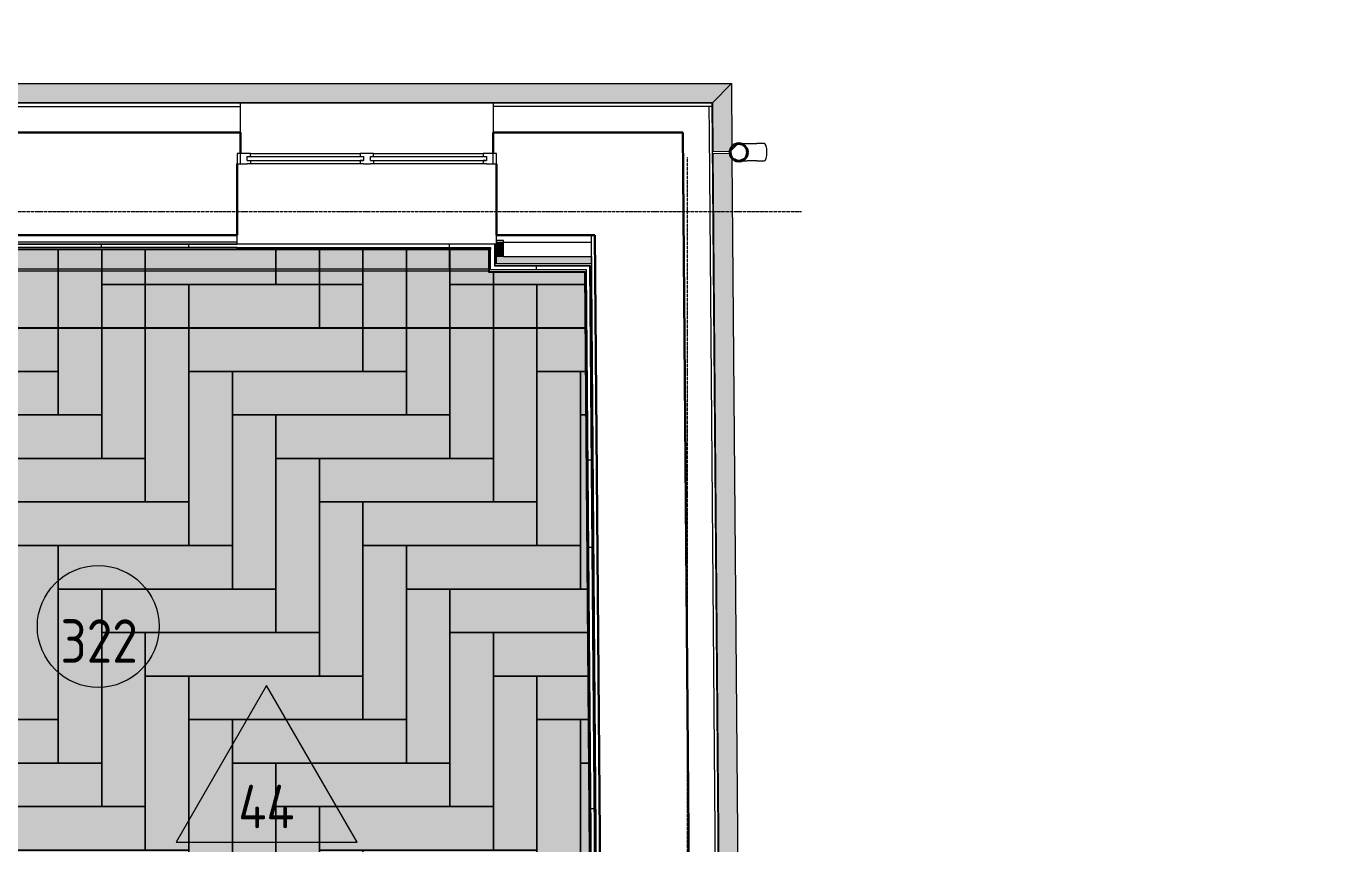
# Model space of a CAD drawing. Header units: millimetres. Extents: x -11798 to 72626, y -32713 to 44110.
# Drawn here: x 51550 to 59035, y 39412 to 44110 of the extents above; entities that cross this region are included whole.
import ezdxf
from ezdxf.xclip import XClip

# ---------------------------------------------------------------- set-up
doc = ezdxf.new("R2010")
doc.units = ezdxf.units.MM
doc.header["$XCLIPFRAME"] = 2
doc.linetypes.add('ADSK_Линия сетки', pattern=[25, 20, -2.5, 0, -2.5])
for name, color, linetype, lineweight in [('_ Окна', 7, 'Continuous', 9), ('_0', 7, 'Continuous', 25), ('Марки', 7, 'Continuous', 20), ('Марки помещений', 7, 'Continuous', 20), ('Обобщенные модели', 7, 'Continuous', 18), ('Ограждение', 7, 'Continuous', 9), ('Окна', 7, 'Continuous', 9), ('Оси', 7, 'Continuous', 9), ('Перекрытие', 7, 'Continuous', 18), ('Стены внутренние', 7, 'Continuous', 18), ('Стены наружные', 7, 'Continuous', 18), ('Стены несущие', 7, 'Continuous', 30), ('Стены отделка', 7, 'Continuous', 30), ('Стены штриховка', 7, 'Continuous', 9)]:
    doc.layers.add(name, color=color, linetype=linetype, lineweight=lineweight)
doc.layers.add('PDF _Пол', color=7, linetype='Continuous', lineweight=5, true_color=0x535353)
doc.styles.add('GOST Common_2', font='GOST_Common.ttf', dxfattribs={"width": 0.9, "height": 250})

# ---------------------------------------------------------------- blocks, each defined once
blk = doc.blocks.new('Водосток - Тип 1 _карниз больше 490мм_-5171559-План полов 3-го этажа')
at = {"layer": 'Обобщенные модели', "lineweight": 9}
h = blk.add_hatch(dxfattribs=at)
h.set_pattern_fill('FP_11', color=256, style=0, pattern_type=2)
h.set_pattern_definition([(134.537, (43058.06, -55833.66), (-106.91965, -105.20546), [])])
h.paths.add_polyline_path([(173.7, 148.9), (173.7, 171.1), (164.1, 191.2), (146.7, 205), (125, 210), (103.3, 205), (85.9, 191.2), (76.3, 171.1), (76.3, 148.9), (85.9, 128.8), (103.3, 115), (127.5, 110.6), (146.7, 115), (164.1, 128.8), (170.7, 142.6)])
at = {"layer": 'Обобщенные модели'}
for p, q in [((75, 306.2), (75, 263.6)), ((175, 263.6), (175, 306.2)), ((120, 109.1), (120, 10)), ((130, 10), (130, 109.1))]:
    blk.add_line(p, q, dxfattribs=at)
at = {"layer": 'Обобщенные модели', "flags": 128}
for points in [[(75, 173), (75, 174.3), (75, 177), (75, 179.8), (75, 182.9), (75, 186.2), (75, 189.7), (75, 193.4), (75, 197.2), (75, 201.3), (75, 205.5), (75, 209.9), (75, 214.4), (75, 219.1), (75, 224), (75, 229), (75, 234.1), (75, 239.3), (75, 244.6), (75, 250.1), (75, 255.6), (75, 261.3), (75, 263.6)], [(175, 263.6), (175, 258), (175, 252.4), (175, 246.9), (175, 241.5), (175, 236.2), (175, 231.1), (175, 226), (175, 221.1), (175, 216.4), (175, 211.8), (175, 207.3), (175, 203), (175, 198.9), (175, 194.9), (175, 191.2), (175, 187.6), (175, 184.3), (175, 181.1), (175, 178.1), (175, 175.4), (175, 173)]]:
    blk.add_lwpolyline(points, dxfattribs=at)
at = {"layer": 'Обобщенные модели'}
for start, end in [(90, 270), (270, 90)]:
    blk.add_arc((125, 160), 52, start, end, dxfattribs=at)
at = {"layer": 'Обобщенные модели', "lineweight": 40}
for start, end in [(90, 270), (270, 90)]:
    blk.add_arc((125, 160), 50, start, end, dxfattribs=at)
at = {"layer": 'Обобщенные модели'}
for start_param, end_param in [(4.712389, 6.283185), (3.141593, 4.712389)]:
    blk.add_ellipse((125, 306.2), major_axis=(-50, 0), ratio=0.309017, start_param=start_param, end_param=end_param, dxfattribs=at)
blk = doc.blocks.new('окна_rehau_двупольное_2_фрамуги - 1490х2400 и 2410 _нов_ ок8-2138714-План полов 3-го этажа')
at = {"layer": '_ Окна', "lineweight": 18}
for p, q in [((-669, 175), (-745, 175)), ((-745, 175), (-745, 115)), ((-687, 133), (-687, 157)), ((-687, 157), (-669, 157)), ((-669, 157), (-669, 175)), ((38, 175), (-38, 175)), ((-38, 175), (-38, 157)), ((-38, 157), (-20, 157)), ((-20, 157), (-20, 133)), ((20, 133), (20, 157)), ((20, 157), (38, 157)), ((38, 157), (38, 175)), ((669, 175), (669, 157)), ((745, 175), (669, 175)), ((669, 157), (687, 157)), ((687, 157), (687, 133)), ((745, 115), (745, 175)), ((-745, 115), (-687, 115)), ((-687, 133), (-669, 133)), ((-669, 115), (-687, 115)), ((-669, 133), (-669, 115)), ((-38, 133), (-38, 115)), ((-20, 133), (-38, 133)), ((-20, 115), (-38, 115)), ((-20, 115), (20, 115)), ((20, 133), (38, 133)), ((38, 115), (20, 115)), ((38, 133), (38, 115)), ((669, 133), (669, 115)), ((687, 133), (669, 133)), ((687, 115), (669, 115)), ((687, 115), (745, 115))]:
    blk.add_line(p, q, dxfattribs=at)
at = {"layer": '_ Окна'}
for p, q in [((-725, 115), (-725, 175)), ((-669, 157), (-38, 157)), ((38, 157), (669, 157)), ((725, 115), (725, 175)), ((-687, 133), (-20, 133)), ((20, 133), (687, 133))]:
    blk.add_line(p, q, dxfattribs=at)
at = {"layer": 'Окна'}
for p, q in [((-669, 175), (-38, 175)), ((38, 175), (669, 175)), ((-38, 115), (-669, 115)), ((669, 115), (38, 115))]:
    blk.add_line(p, q, dxfattribs=at)
blk = doc.blocks.new('Ограждение - Ограждение-4657830-План полов 3-го этажа')
at = {"layer": 'Ограждение', "true_color": 0x373f43}
for points in [[(45260.9, 43669.8), (55493.3, 43669.8), (55602, 43779.3), (45151.3, 43779.3)], [(55492.3, 43668.8), (55492.3, 43669.8), (55473.7, 43668.8)]]:
    blk.add_hatch(color=149, dxfattribs=at).paths.add_polyline_path(points)
h = blk.add_hatch(color=149, dxfattribs=at)
h.paths.add_polyline_path([(55685.4, 19914.1), (55795, 19915), (55689.9, 32909.3), (55682.1, 32919.8), (55677.1, 32936), (55580.1, 32934.9), (55682.7, 20250.6)])
h.paths.add_polyline_path([(55580, 32945.2), (55678.2, 32946), (55682, 32963.6), (55689.3, 32972.9), (55605.4, 43352.4), (55597.7, 43362.4), (55592.6, 43379.1), (55495.7, 43378), (55554.9, 36050.1), (55554.9, 36049.9), (55580, 32945.4)])
h.paths.add_polyline_path([(55495.6, 43388.3), (55593.9, 43390.1), (55598.8, 43408.3), (55604.9, 43416), (55602, 43779.3), (55493.3, 43668.8), (55495.6, 43388.4)])
h = blk.add_hatch(color=149, dxfattribs=at)
h.paths.add_polyline_path([(55684.4, 19914.1), (55685.4, 19915), (55684.4, 19914.1)])
h.paths.add_polyline_path([(55579, 32945.2), (55580, 32946), (55579, 32945.4)])
h.paths.add_polyline_path([(55494.6, 43388.3), (55495.6, 43389.1), (55494.6, 43388.4)])
at = {"layer": 'Ограждение'}
for p, q in [((45151.3, 43779.3), (55602, 43779.3)), ((55602, 43779.3), (55493.3, 43669.8)), ((55602, 43779.3), (55604.9, 43416)), ((45260.9, 43669.8), (55493.3, 43669.8)), ((55493.3, 43669.8), (55492.3, 43668.8)), ((55493.3, 43669.8), (55495.6, 43388.1)), ((55495.7, 43378.5), (55554.9, 36050.1)), ((55605.4, 43352.4), (55689.3, 32972.9))]:
    blk.add_line(p, q, dxfattribs=at)
blk = doc.blocks.new('ADSK_Марка_Помещение_ОдноЗначение - Номер-159740-План полов 3-го этажа')
at = {"layer": 'Марки помещений'}
blk.add_circle((0, 0), 3.5, dxfattribs=at)
blk = doc.blocks.new('ADSK_Марка_ПерекрытиеПол - Экземпляр_Отделка пола-158379-План полов 3-го этажа')
at = {"layer": 'Марки', "color": 1, "true_color": 0xff0000}
for p, q in [((0, 9), (-5.196, 0)), ((5.196, 0), (0, 9)), ((-5.196, 0), (5.196, 0))]:
    blk.add_line(p, q, dxfattribs=at)
blk = doc.blocks.new('10')
at = {"layer": '_0', "true_color": 0xffffff}
h = blk.add_hatch(color=7, dxfattribs=at)
h.dxf.hatch_style = 1
h.paths.add_polyline_path([(66161.6, -28316.2), (84211.9, -28403.8), (84159.7, -33778.9), (66109.4, -33691.3)])
at = {"layer": '_0', "true_color": 0xe1e1e1, "transparency": 33554559}
h = blk.add_hatch(color=254, dxfattribs=at)
h.dxf.hatch_style = 1
h.paths.add_polyline_path([(71661.6, -33341.3), (71661.6, -33091.3), (71411.6, -33091.3), (71411.6, -33691.3), (71661.6, -33691.3)])
h.paths.add_polyline_path([(72411.6, -32841.3), (72161.6, -32841.3), (71411.6, -32841.3), (71411.6, -33091.3), (72411.6, -33091.3)])
h.paths.add_polyline_path([(72661.6, -32091.3), (72411.6, -32091.3), (72411.6, -33091.3), (72661.6, -33091.3)])
h.paths.add_polyline_path([(73411.6, -31841.3), (73161.6, -31841.3), (72411.6, -31841.3), (72411.6, -32091.3), (73411.6, -32091.3)])
h.paths.add_polyline_path([(73661.6, -31091.3), (73411.6, -31091.3), (73411.6, -31841.3), (73411.6, -32091.3), (73661.6, -32091.3)])
h.paths.add_polyline_path([(74661.6, -31091.3), (74411.6, -31091.3), (73661.6, -31091.3), (73661.6, -31341.3), (74661.6, -31341.3)])
h.paths.add_polyline_path([(74661.6, -30341.3), (74661.6, -30091.3), (74411.6, -30091.3), (74411.6, -30841.3), (74411.6, -31091.3), (74661.6, -31091.3)])
h.paths.add_polyline_path([(75661.6, -30091.3), (75411.6, -30091.3), (74661.6, -30091.3), (74661.6, -30341.3), (75661.6, -30341.3)])
h.paths.add_polyline_path([(75661.6, -29091.3), (75411.6, -29091.3), (75411.6, -30091.3), (75661.6, -30091.3)])
h.paths.add_polyline_path([(76661.6, -29091.3), (76411.6, -29091.3), (75661.6, -29091.3), (75661.6, -29341.3), (75911.6, -29341.3), (76661.6, -29341.3)])
h.paths.add_polyline_path([(76661.6, -28341.3), (77661.6, -28341.3), (77661.6, -28316.2), (76411.6, -28316.2), (76411.6, -28841.3), (76411.6, -29091.3), (76661.6, -29091.3)])
at = {"layer": '_0', "true_color": 0x3e3e3e, "transparency": 33554559}
h = blk.add_hatch(color=250, dxfattribs=at)
h.dxf.hatch_style = 1
h.paths.add_polyline_path([(72161.6, -33591.3), (71911.6, -33591.3), (71911.6, -33691.3), (72161.6, -33691.3)])
h.paths.add_polyline_path([(72911.6, -33341.3), (72661.6, -33341.3), (71911.6, -33341.3), (71911.6, -33591.3), (72911.6, -33591.3)])
h.paths.add_polyline_path([(73161.6, -32841.3), (73161.6, -32591.3), (72911.6, -32591.3), (72911.6, -33269.1), (72911.6, -33341.3), (72911.6, -33591.3), (73161.6, -33591.3)])
h.paths.add_polyline_path([(73911.6, -32341.3), (73661.6, -32341.3), (72911.6, -32341.3), (72911.6, -32591.3), (73911.6, -32591.3)])
h.paths.add_polyline_path([(74161.6, -31591.3), (73911.6, -31591.3), (73911.6, -32591.3), (74161.6, -32591.3)])
h.paths.add_polyline_path([(75161.6, -31591.3), (74911.6, -31591.3), (74161.6, -31591.3), (74161.6, -31841.3), (75161.6, -31841.3)])
h.paths.add_polyline_path([(75161.6, -30591.3), (74911.6, -30591.3), (74911.6, -31341.3), (74911.6, -31591.3), (75161.6, -31591.3)])
h.paths.add_polyline_path([(76161.6, -30591.3), (75911.6, -30591.3), (75161.6, -30591.3), (75161.6, -30841.3), (76161.6, -30841.3)])
h.paths.add_polyline_path([(76161.6, -29841.3), (76161.6, -29591.3), (75911.6, -29591.3), (75911.6, -30341.3), (75911.6, -30591.3), (76161.6, -30591.3)])
h.paths.add_polyline_path([(77161.6, -29591.3), (76911.6, -29591.3), (76161.6, -29591.3), (76161.6, -29841.3), (76411.6, -29841.3), (77161.6, -29841.3)])
h.paths.add_polyline_path([(77161.6, -28591.3), (76911.6, -28591.3), (76911.6, -29591.3), (77161.6, -29591.3)])
h.paths.add_polyline_path([(78161.6, -28316.2), (77911.6, -28316.2), (77911.6, -28341.3), (77911.6, -28591.3), (76911.6, -28591.3), (77161.6, -28591.3), (77161.6, -28841.3), (77411.6, -28841.3), (78161.6, -28841.3)])
at = {"layer": '_0', "true_color": 0xe1e1e1, "transparency": 33554559}
h = blk.add_hatch(color=254, dxfattribs=at)
h.dxf.hatch_style = 1
h.paths.add_polyline_path([(73161.6, -33591.3), (72911.6, -33591.3), (72161.6, -33591.3), (72161.6, -33691.3), (72467.2, -33691.3), (72467.2, -33841.3), (73161.6, -33841.3)])
h.paths.add_polyline_path([(73411.6, -32841.3), (73161.6, -32841.3), (73161.6, -33841.3), (73411.6, -33841.3)])
h.paths.add_polyline_path([(74161.6, -32591.3), (73911.6, -32591.3), (73161.6, -32591.3), (73161.6, -32841.3), (74161.6, -32841.3)])
h.paths.add_polyline_path([(74411.6, -31841.3), (74161.6, -31841.3), (74161.6, -32591.3), (74161.6, -32841.3), (74411.6, -32841.3), (74411.6, -32769.1)])
h.paths.add_polyline_path([(75411.6, -31841.3), (75161.6, -31841.3), (74411.6, -31841.3), (74411.6, -32091.3), (75411.6, -32091.3)])
h.paths.add_polyline_path([(75411.6, -31091.3), (75411.6, -30841.3), (75161.6, -30841.3), (75161.6, -31591.3), (75161.6, -31841.3), (75411.6, -31841.3)])
h.paths.add_polyline_path([(76411.6, -30841.3), (76161.6, -30841.3), (75411.6, -30841.3), (75411.6, -31091.3), (76411.6, -31091.3)])
h.paths.add_polyline_path([(76411.6, -29841.3), (76161.6, -29841.3), (76161.6, -30841.3), (76411.6, -30841.3)])
h.paths.add_polyline_path([(77411.6, -29841.3), (77161.6, -29841.3), (76411.6, -29841.3), (76411.6, -30091.3), (76661.6, -30091.3), (77411.6, -30091.3)])
h.paths.add_polyline_path([(77411.6, -28841.3), (77161.6, -28841.3), (77161.6, -29591.3), (77161.6, -29841.3), (77411.6, -29841.3)])
h.paths.add_polyline_path([(78411.6, -28841.3), (78161.6, -28841.3), (77411.6, -28841.3), (77411.6, -29091.3), (78411.6, -29091.3)])
h.paths.add_polyline_path([(78411.6, -28316.2), (78161.6, -28316.2), (78161.6, -28591.3), (78161.6, -28841.3), (78411.6, -28841.3)])
at = {"layer": '_0', "true_color": 0x3e3e3e, "transparency": 33554559}
h = blk.add_hatch(color=250, dxfattribs=at)
h.dxf.hatch_style = 1
h.paths.add_polyline_path([(73911.6, -33591.3), (73911.6, -33341.3), (73661.6, -33341.3), (73661.6, -33841.3), (73911.6, -33841.3)])
h.paths.add_polyline_path([(74661.6, -33091.3), (74411.6, -33091.3), (73661.6, -33091.3), (73661.6, -33341.3), (74661.6, -33341.3)])
h.paths.add_polyline_path([(74911.6, -32341.3), (74661.6, -32341.3), (74661.6, -33341.3), (74911.6, -33341.3)])
h.paths.add_polyline_path([(75911.6, -32341.3), (75661.6, -32341.3), (74911.6, -32341.3), (74911.6, -32591.3), (75911.6, -32591.3)])
h.paths.add_polyline_path([(75911.6, -31341.3), (75661.6, -31341.3), (75661.6, -32091.3), (75661.6, -32341.3), (75911.6, -32341.3)])
h.paths.add_polyline_path([(76911.6, -31341.3), (76661.6, -31341.3), (75911.6, -31341.3), (75911.6, -31591.3), (76911.6, -31591.3)])
h.paths.add_polyline_path([(76911.6, -30591.3), (76911.6, -30341.3), (76661.6, -30341.3), (76661.6, -31091.3), (76661.6, -31341.3), (76911.6, -31341.3)])
h.paths.add_polyline_path([(77911.6, -30341.3), (77661.6, -30341.3), (76911.6, -30341.3), (76911.6, -30591.3), (77911.6, -30591.3)])
h.paths.add_polyline_path([(77911.6, -29341.3), (77661.6, -29341.3), (77661.6, -30341.3), (77911.6, -30341.3)])
h.paths.add_polyline_path([(78911.6, -29341.3), (78661.6, -29341.3), (77911.6, -29341.3), (77911.6, -29591.3), (78161.6, -29591.3), (78911.6, -29591.3)])
h.paths.add_polyline_path([(78911.6, -28341.3), (78661.6, -28341.3), (78661.6, -29091.3), (78661.6, -29341.3), (78911.6, -29341.3)])
h.paths.add_polyline_path([(79661.6, -28316.2), (78661.6, -28316.2), (78661.6, -28341.3), (78911.6, -28341.3), (79661.6, -28341.3)])
h.paths.add_polyline_path([(79656.5, -28316.2), (79661.6, -28316.2), (79661.6, -28341.3), (79655.3, -28341.3)], flags=16)
at = {"layer": '_0', "true_color": 0xe1e1e1, "transparency": 33554559}
h = blk.add_hatch(color=254, dxfattribs=at)
h.dxf.hatch_style = 1
h.paths.add_polyline_path([(74097.2, -33691.3), (74161.6, -33691.3), (74161.6, -33591.3), (73911.6, -33591.3), (73911.6, -33841.3), (74097.2, -33841.3)])
h.paths.add_polyline_path([(74911.6, -33341.3), (74661.6, -33341.3), (73911.6, -33341.3), (73911.6, -33591.3), (74911.6, -33591.3)])
h.paths.add_polyline_path([(75161.6, -32591.3), (74911.6, -32591.3), (74911.6, -33341.3), (74911.6, -33591.3), (75161.6, -33591.3), (75161.6, -33519.1)])
h.paths.add_polyline_path([(76161.6, -32591.3), (75911.6, -32591.3), (75161.6, -32591.3), (75161.6, -32841.3), (76161.6, -32841.3)])
h.paths.add_polyline_path([(76161.6, -31841.3), (76161.6, -31591.3), (75911.6, -31591.3), (75911.6, -32341.3), (75911.6, -32591.3), (76161.6, -32591.3)])
h.paths.add_polyline_path([(77161.6, -31591.3), (76911.6, -31591.3), (76161.6, -31591.3), (76161.6, -31841.3), (77161.6, -31841.3)])
h.paths.add_polyline_path([(77161.6, -30591.3), (76911.6, -30591.3), (76911.6, -31591.3), (77161.6, -31591.3)])
h.paths.add_polyline_path([(78161.6, -30591.3), (77911.6, -30591.3), (77161.6, -30591.3), (77161.6, -30841.3), (78161.6, -30841.3)])
h.paths.add_polyline_path([(78161.6, -29591.3), (77911.6, -29591.3), (77911.6, -30341.3), (77911.6, -30591.3), (78161.6, -30591.3)])
h.paths.add_polyline_path([(79161.6, -29591.3), (78911.6, -29591.3), (78161.6, -29591.3), (78161.6, -29841.3), (79161.6, -29841.3)])
h.paths.add_polyline_path([(79161.6, -28841.3), (79161.6, -28591.3), (78911.6, -28591.3), (78911.6, -29341.3), (78911.6, -29591.3), (79161.6, -29591.3)])
h.paths.add_polyline_path([(79911.6, -28341.3), (79661.6, -28341.3), (78911.6, -28341.3), (78911.6, -28591.3), (79911.6, -28591.3)])
h.paths.add_polyline_path([(79911.6, -28316.2), (79661.6, -28316.2), (79661.6, -28341.3), (79911.6, -28341.3)])
at = {"layer": '_0', "true_color": 0x3e3e3e, "transparency": 33554559}
h = blk.add_hatch(color=250, dxfattribs=at)
h.dxf.hatch_style = 1
h.paths.add_polyline_path([(80411.6, -28316.2), (80161.6, -28316.2), (80161.6, -28591.3), (80161.6, -28841.3), (80411.6, -28841.3)])
h.paths.add_polyline_path([(80411.6, -28841.3), (80161.6, -28841.3), (79411.6, -28841.3), (79411.6, -29091.3), (79661.6, -29091.3), (80411.6, -29091.3)])
h.paths.add_polyline_path([(79661.6, -29091.3), (79411.6, -29091.3), (79411.6, -29841.3), (79411.6, -30091.3), (79661.6, -30091.3)])
h.paths.add_polyline_path([(79661.6, -30091.3), (79411.6, -30091.3), (78661.6, -30091.3), (78661.6, -30341.3), (79661.6, -30341.3)])
h.paths.add_polyline_path([(78661.6, -30091.3), (78411.6, -30091.3), (78411.6, -31091.3), (78661.6, -31091.3)])
h.paths.add_polyline_path([(78661.6, -31091.3), (78411.6, -31091.3), (77661.6, -31091.3), (77661.6, -31341.3), (78661.6, -31341.3)])
h.paths.add_polyline_path([(77661.6, -31341.3), (77661.6, -31091.3), (77411.6, -31091.3), (77411.6, -31841.3), (77411.6, -32091.3), (77661.6, -32091.3)])
h.paths.add_polyline_path([(77661.6, -32091.3), (77411.6, -32091.3), (76661.6, -32091.3), (76661.6, -32341.3), (77661.6, -32341.3)])
h.paths.add_polyline_path([(76661.6, -32091.3), (76411.6, -32091.3), (76411.6, -32841.3), (76411.6, -33091.3), (76661.6, -33091.3), (76661.6, -33019.1)])
h.paths.add_polyline_path([(76661.6, -33091.3), (76411.6, -33091.3), (75661.6, -33091.3), (75661.6, -33341.3), (76661.6, -33341.3)])
h.paths.add_polyline_path([(75661.6, -33091.3), (75411.6, -33091.3), (75411.6, -33841.3), (75661.6, -33841.3)])
at = {"layer": '_0', "true_color": 0xe1e1e1, "transparency": 33554559}
h = blk.add_hatch(color=254, dxfattribs=at)
h.dxf.hatch_style = 1
h.paths.add_polyline_path([(75911.6, -33341.3), (75661.6, -33341.3), (75661.6, -33841.3), (75911.6, -33841.3)])
h.paths.add_polyline_path([(76911.6, -33341.3), (76661.6, -33341.3), (75911.6, -33341.3), (75911.6, -33591.3), (76911.6, -33591.3)])
h.paths.add_polyline_path([(76911.6, -32591.3), (76911.6, -32341.3), (76661.6, -32341.3), (76661.6, -33019.1), (76661.6, -33091.3), (76661.6, -33341.3), (76911.6, -33341.3)])
h.paths.add_polyline_path([(77911.6, -32341.3), (77661.6, -32341.3), (76911.6, -32341.3), (76911.6, -32591.3), (77911.6, -32591.3)])
h.paths.add_polyline_path([(77911.6, -31341.3), (77661.6, -31341.3), (77661.6, -32341.3), (77911.6, -32341.3)])
h.paths.add_polyline_path([(78911.6, -31341.3), (78661.6, -31341.3), (77911.6, -31341.3), (77911.6, -31591.3), (78911.6, -31591.3)])
h.paths.add_polyline_path([(78911.6, -30341.3), (78661.6, -30341.3), (78661.6, -31091.3), (78661.6, -31341.3), (78911.6, -31341.3)])
h.paths.add_polyline_path([(79911.6, -30341.3), (79661.6, -30341.3), (78911.6, -30341.3), (78911.6, -30591.3), (79911.6, -30591.3)])
h.paths.add_polyline_path([(79911.6, -29591.3), (79911.6, -29341.3), (79661.6, -29341.3), (79661.6, -30091.3), (79661.6, -30341.3), (79911.6, -30341.3)])
h.paths.add_polyline_path([(80661.6, -29091.3), (80411.6, -29091.3), (79661.6, -29091.3), (79661.6, -29341.3), (80661.6, -29341.3)])
h.paths.add_polyline_path([(80661.6, -28341.3), (81529.9, -28341.3), (81529.9, -28316.2), (80411.6, -28316.2), (80411.6, -28841.3), (80411.6, -29091.3), (80661.6, -29091.3)])
at = {"layer": '_0', "true_color": 0x3e3e3e, "transparency": 33554559}
h = blk.add_hatch(color=250, dxfattribs=at)
h.dxf.hatch_style = 1
h.paths.add_polyline_path([(77411.6, -33091.3), (77411.6, -32841.3), (77161.6, -32841.3), (77161.6, -33591.3), (77161.6, -33691.3), (77411.6, -33691.3)])
h.paths.add_polyline_path([(78411.6, -32841.3), (78161.6, -32841.3), (77411.6, -32841.3), (77411.6, -33091.3), (78411.6, -33091.3)])
h.paths.add_polyline_path([(78411.6, -32091.3), (78411.6, -31841.3), (78161.6, -31841.3), (78161.6, -32519.1), (78161.6, -32591.3), (78161.6, -32841.3), (78411.6, -32841.3)])
h.paths.add_polyline_path([(79411.6, -31841.3), (79161.6, -31841.3), (78411.6, -31841.3), (78411.6, -32091.3), (79411.6, -32091.3)])
h.paths.add_polyline_path([(79411.6, -30841.3), (79161.6, -30841.3), (79161.6, -31841.3), (79411.6, -31841.3)])
h.paths.add_polyline_path([(80411.6, -30841.3), (80161.6, -30841.3), (79411.6, -30841.3), (79411.6, -31091.3), (80411.6, -31091.3)])
h.paths.add_polyline_path([(80411.6, -29841.3), (80161.6, -29841.3), (80161.6, -30591.3), (80161.6, -30841.3), (80411.6, -30841.3)])
h.paths.add_polyline_path([(81161.6, -29591.3), (80911.6, -29591.3), (80161.6, -29591.3), (80161.6, -29841.3), (80411.6, -29841.3), (81161.6, -29841.3)])
h.paths.add_polyline_path([(81161.6, -28591.3), (80911.6, -28591.3), (80911.6, -29341.3), (80911.6, -29591.3), (81161.6, -29591.3)])
h.paths.add_polyline_path([(81529.9, -28341.3), (80911.6, -28341.3), (80911.6, -28591.3), (81161.6, -28591.3), (81529.9, -28591.3)])
at = {"layer": '_0', "true_color": 0xe1e1e1, "transparency": 33554559}
h = blk.add_hatch(color=254, dxfattribs=at)
h.dxf.hatch_style = 1
h.paths.add_polyline_path([(77661.6, -33341.3), (77661.6, -33091.3), (77411.6, -33091.3), (77411.6, -33691.3), (77661.6, -33691.3)])
h.paths.add_polyline_path([(78661.6, -33091.3), (78411.6, -33091.3), (77661.6, -33091.3), (77661.6, -33341.3), (78661.6, -33341.3)])
h.paths.add_polyline_path([(78661.6, -32091.3), (78411.6, -32091.3), (78411.6, -33091.3), (78661.6, -33091.3)])
h.paths.add_polyline_path([(79661.6, -32091.3), (79411.6, -32091.3), (78661.6, -32091.3), (78661.6, -32341.3), (79661.6, -32341.3)])
h.paths.add_polyline_path([(79661.6, -31091.3), (79411.6, -31091.3), (79411.6, -31841.3), (79411.6, -32091.3), (79661.6, -32091.3)])
h.paths.add_polyline_path([(80661.6, -31091.3), (80411.6, -31091.3), (79661.6, -31091.3), (79661.6, -31341.3), (80661.6, -31341.3)])
h.paths.add_polyline_path([(80661.6, -30341.3), (80661.6, -30091.3), (80411.6, -30091.3), (80411.6, -30841.3), (80411.6, -31091.3), (80661.6, -31091.3)])
h.paths.add_polyline_path([(81411.6, -29841.3), (81161.6, -29841.3), (80411.6, -29841.3), (80411.6, -30091.3), (81411.6, -30091.3)])
h.paths.add_polyline_path([(81411.6, -29091.3), (81411.6, -28841.3), (81161.6, -28841.3), (81161.6, -29591.3), (81161.6, -29841.3), (81411.6, -29841.3)])
h.paths.add_polyline_path([(81529.9, -28591.3), (81161.6, -28591.3), (81161.6, -28841.3), (81529.9, -28841.3)])
at = {"layer": '_0', "true_color": 0x3e3e3e, "transparency": 33554559}
h = blk.add_hatch(color=250, dxfattribs=at)
h.dxf.hatch_style = 1
h.paths.add_polyline_path([(78161.6, -33591.3), (77911.6, -33591.3), (77911.6, -33691.3), (78072.3, -33691.3), (78072.3, -33841.3), (78161.6, -33841.3)])
h.paths.add_polyline_path([(79161.6, -33591.3), (78911.6, -33591.3), (78161.6, -33591.3), (78161.6, -33841.3), (79161.6, -33841.3)])
h.paths.add_polyline_path([(79161.6, -32841.3), (79161.6, -32591.3), (78911.6, -32591.3), (78911.6, -33269.1), (78911.6, -33341.3), (78911.6, -33591.3), (79161.6, -33591.3)])
h.paths.add_polyline_path([(80161.6, -32591.3), (79911.6, -32591.3), (79161.6, -32591.3), (79161.6, -32841.3), (80161.6, -32841.3)])
h.paths.add_polyline_path([(80161.6, -31591.3), (79911.6, -31591.3), (79911.6, -32591.3), (80161.6, -32591.3)])
h.paths.add_polyline_path([(81161.6, -31591.3), (80911.6, -31591.3), (80161.6, -31591.3), (80161.6, -31841.3), (81161.6, -31841.3)])
h.paths.add_polyline_path([(81161.6, -30591.3), (80911.6, -30591.3), (80911.6, -31341.3), (80911.6, -31591.3), (81161.6, -31591.3)])
h.paths.add_polyline_path([(81911.6, -30399), (81529.9, -30399), (81529.9, -30341.3), (80911.6, -30341.3), (80911.6, -30591.3), (81161.6, -30591.3), (81911.6, -30591.3)])
at = {"layer": '_0', "true_color": 0xe1e1e1, "transparency": 33554559}
h = blk.add_hatch(color=254, dxfattribs=at)
h.dxf.hatch_style = 1
h.paths.add_polyline_path([(79411.6, -32841.3), (79161.6, -32841.3), (79161.6, -33841.3), (79411.6, -33841.3)])
h.paths.add_polyline_path([(80411.6, -32841.3), (80161.6, -32841.3), (79411.6, -32841.3), (79411.6, -33091.3), (80411.6, -33091.3)])
h.paths.add_polyline_path([(80411.6, -31841.3), (80161.6, -31841.3), (80161.6, -32591.3), (80161.6, -32841.3), (80411.6, -32841.3)])
h.paths.add_polyline_path([(81411.6, -31841.3), (81161.6, -31841.3), (80411.6, -31841.3), (80411.6, -32091.3), (81411.6, -32091.3)])
h.paths.add_polyline_path([(81411.6, -31091.3), (81411.6, -30841.3), (81161.6, -30841.3), (81161.6, -31591.3), (81161.6, -31841.3), (81411.6, -31841.3)])
h.paths.add_polyline_path([(82161.6, -30591.3), (81911.6, -30591.3), (81161.6, -30591.3), (81161.6, -30841.3), (82161.6, -30841.3)])
h.paths.add_polyline_path([(82161.6, -30399), (81911.6, -30399), (81911.6, -30591.3), (82161.6, -30591.3)])
at = {"layer": '_0', "true_color": 0x3e3e3e, "transparency": 33554559}
h = blk.add_hatch(color=250, dxfattribs=at)
h.dxf.hatch_style = 1
h.paths.add_polyline_path([(79911.6, -33341.3), (79661.6, -33341.3), (79661.6, -33841.3), (79678.5, -33841.3), (79678.5, -33691.3), (79911.6, -33691.3), (79911.6, -33591.3)])
h.paths.add_polyline_path([(80911.6, -33341.3), (80661.6, -33341.3), (79911.6, -33341.3), (79911.6, -33591.3), (80911.6, -33591.3)])
h.paths.add_polyline_path([(80911.6, -32341.3), (80661.6, -32341.3), (80661.6, -33341.3), (80911.6, -33341.3)])
h.paths.add_polyline_path([(81911.6, -32341.3), (81661.6, -32341.3), (80911.6, -32341.3), (80911.6, -32591.3), (81911.6, -32591.3)])
h.paths.add_polyline_path([(81911.6, -31341.3), (81661.6, -31341.3), (81661.6, -32091.3), (81661.6, -32341.3), (81911.6, -32341.3)])
h.paths.add_polyline_path([(82661.6, -31091.3), (82411.6, -31091.3), (81661.6, -31091.3), (81661.6, -31341.3), (81911.6, -31341.3), (82661.6, -31341.3)])
h.paths.add_polyline_path([(82661.6, -30399), (82411.6, -30399), (82411.6, -30841.3), (82411.6, -31091.3), (82661.6, -31091.3)])
at = {"layer": '_0', "true_color": 0xe1e1e1, "transparency": 33554559}
h = blk.add_hatch(color=254, dxfattribs=at)
h.dxf.hatch_style = 1
h.paths.add_polyline_path([(80161.6, -33591.3), (79911.6, -33591.3), (79911.6, -33691.3), (80161.6, -33691.3)])
h.paths.add_polyline_path([(81161.6, -33591.3), (80911.6, -33591.3), (80161.6, -33591.3), (80161.6, -33691.3), (80876.4, -33691.3), (80876.4, -33841.3), (81161.6, -33841.3)])
h.paths.add_polyline_path([(81161.6, -32591.3), (80911.6, -32591.3), (80911.6, -33341.3), (80911.6, -33591.3), (81161.6, -33591.3)])
h.paths.add_polyline_path([(82161.6, -32591.3), (81911.6, -32591.3), (81161.6, -32591.3), (81161.6, -32841.3), (82161.6, -32841.3)])
h.paths.add_polyline_path([(82161.6, -31841.3), (82161.6, -31591.3), (81911.6, -31591.3), (81911.6, -32341.3), (81911.6, -32591.3), (82161.6, -32591.3)])
h.paths.add_polyline_path([(82911.6, -31341.3), (82661.6, -31341.3), (81911.6, -31341.3), (81911.6, -31591.3), (82911.6, -31591.3)])
h.paths.add_polyline_path([(82911.6, -30591.3), (82911.6, -30399), (82661.6, -30399), (82661.6, -31091.3), (82661.6, -31341.3), (82911.6, -31341.3)])
at = {"layer": 'PDF _Пол', "ltscale": 100, "transparency": 33554687}
for points in [[(76661.6, -28341.3), (76661.6, -29341.3), (76911.6, -29341.3), (76911.6, -28341.3)], [(76911.6, -28591.3), (77911.6, -28591.3), (77911.6, -28341.3), (76911.6, -28341.3)], [(77911.6, -28316.2), (77911.6, -28591.3), (78161.6, -28591.3), (78161.6, -28316.2)], [(78161.6, -28316.2), (78161.6, -28841.3), (78411.6, -28841.3), (78411.6, -28316.2)], [(78411.6, -28316.2), (78411.6, -29091.3), (78661.6, -29091.3), (78661.6, -28316.2)], [(78661.6, -28341.3), (78661.6, -29341.3), (78911.6, -29341.3), (78911.6, -28341.3)], [(78911.6, -28591.3), (79911.6, -28591.3), (79911.6, -28341.3), (78911.6, -28341.3)], [(79911.6, -28316.2), (79911.6, -28591.3), (80161.6, -28591.3), (80161.6, -28316.2)], [(80161.6, -28316.2), (80161.6, -28841.3), (80411.6, -28841.3), (80411.6, -28316.2)], [(80411.6, -28316.2), (80411.6, -29091.3), (80661.6, -29091.3), (80661.6, -28316.2)], [(80661.6, -28341.3), (80661.6, -29341.3), (80911.6, -29341.3), (80911.6, -28341.3)], [(80911.6, -28591.3), (81529.9, -28591.3), (81529.9, -28341.3), (80911.6, -28341.3)], [(76911.6, -28591.3), (76911.6, -29591.3), (77161.6, -29591.3), (77161.6, -28591.3)], [(77161.6, -28841.3), (78161.6, -28841.3), (78161.6, -28591.3), (77161.6, -28591.3)], [(78911.6, -28591.3), (78911.6, -29591.3), (79161.6, -29591.3), (79161.6, -28591.3)], [(79161.6, -28841.3), (80161.6, -28841.3), (80161.6, -28591.3), (79161.6, -28591.3)], [(80911.6, -28591.3), (80911.6, -29591.3), (81161.6, -29591.3), (81161.6, -28591.3)], [(81161.6, -28841.3), (81529.9, -28841.3), (81529.9, -28591.3), (81161.6, -28591.3)], [(77161.6, -28841.3), (77161.6, -29841.3), (77411.6, -29841.3), (77411.6, -28841.3)], [(77411.6, -29091.3), (78411.6, -29091.3), (78411.6, -28841.3), (77411.6, -28841.3)], [(79161.6, -28841.3), (79161.6, -29841.3), (79411.6, -29841.3), (79411.6, -28841.3)], [(79411.6, -29091.3), (80411.6, -29091.3), (80411.6, -28841.3), (79411.6, -28841.3)], [(81161.6, -28841.3), (81161.6, -29841.3), (81411.6, -29841.3), (81411.6, -28841.3)], [(77411.6, -29091.3), (77411.6, -30091.3), (77661.6, -30091.3), (77661.6, -29091.3)], [(77661.6, -29341.3), (78661.6, -29341.3), (78661.6, -29091.3), (77661.6, -29091.3)], [(79411.6, -29091.3), (79411.6, -30091.3), (79661.6, -30091.3), (79661.6, -29091.3)], [(79661.6, -29341.3), (80661.6, -29341.3), (80661.6, -29091.3), (79661.6, -29091.3)], [(75911.6, -29591.3), (76911.6, -29591.3), (76911.6, -29341.3), (75911.6, -29341.3)], [(77661.6, -29341.3), (77661.6, -30341.3), (77911.6, -30341.3), (77911.6, -29341.3)], [(77911.6, -29591.3), (78911.6, -29591.3), (78911.6, -29341.3), (77911.6, -29341.3)], [(79661.6, -29341.3), (79661.6, -30341.3), (79911.6, -30341.3), (79911.6, -29341.3)], [(79911.6, -29591.3), (80911.6, -29591.3), (80911.6, -29341.3), (79911.6, -29341.3)], [(76161.6, -29841.3), (77161.6, -29841.3), (77161.6, -29591.3), (76161.6, -29591.3)], [(77911.6, -29591.3), (77911.6, -30591.3), (78161.6, -30591.3), (78161.6, -29591.3)], [(78161.6, -29841.3), (79161.6, -29841.3), (79161.6, -29591.3), (78161.6, -29591.3)], [(79911.6, -29591.3), (79911.6, -30591.3), (80161.6, -30591.3), (80161.6, -29591.3)], [(80161.6, -29841.3), (81161.6, -29841.3), (81161.6, -29591.3), (80161.6, -29591.3)], [(76411.6, -30091.3), (77411.6, -30091.3), (77411.6, -29841.3), (76411.6, -29841.3)], [(78161.6, -29841.3), (78161.6, -30841.3), (78411.6, -30841.3), (78411.6, -29841.3)], [(78411.6, -30091.3), (79411.6, -30091.3), (79411.6, -29841.3), (78411.6, -29841.3)], [(80161.6, -29841.3), (80161.6, -30841.3), (80411.6, -30841.3), (80411.6, -29841.3)], [(80411.6, -30091.3), (81411.6, -30091.3), (81411.6, -29841.3), (80411.6, -29841.3)], [(76661.6, -30341.3), (77661.6, -30341.3), (77661.6, -30091.3), (76661.6, -30091.3)], [(78411.6, -30091.3), (78411.6, -31091.3), (78661.6, -31091.3), (78661.6, -30091.3)], [(78661.6, -30341.3), (79661.6, -30341.3), (79661.6, -30091.3), (78661.6, -30091.3)], [(80411.6, -30091.3), (80411.6, -31091.3), (80661.6, -31091.3), (80661.6, -30091.3)], [(80661.6, -30341.3), (81529.9, -30341.3), (81529.9, -30091.3), (80661.6, -30091.3)], [(76661.6, -30341.3), (76661.6, -31341.3), (76911.6, -31341.3), (76911.6, -30341.3)], [(76911.6, -30591.3), (77911.6, -30591.3), (77911.6, -30341.3), (76911.6, -30341.3)], [(78661.6, -30341.3), (78661.6, -31341.3), (78911.6, -31341.3), (78911.6, -30341.3)], [(78911.6, -30591.3), (79911.6, -30591.3), (79911.6, -30341.3), (78911.6, -30341.3)], [(80661.6, -30341.3), (80661.6, -31341.3), (80911.6, -31341.3), (80911.6, -30341.3)], [(80911.6, -30591.3), (81911.6, -30591.3), (81911.6, -30399), (81529.9, -30399), (81529.9, -30341.3), (80911.6, -30341.3)], [(76911.6, -30591.3), (76911.6, -31591.3), (77161.6, -31591.3), (77161.6, -30591.3)], [(77161.6, -30841.3), (78161.6, -30841.3), (78161.6, -30591.3), (77161.6, -30591.3)], [(78911.6, -30591.3), (78911.6, -31591.3), (79161.6, -31591.3), (79161.6, -30591.3)], [(79161.6, -30841.3), (80161.6, -30841.3), (80161.6, -30591.3), (79161.6, -30591.3)], [(80911.6, -30591.3), (80911.6, -31591.3), (81161.6, -31591.3), (81161.6, -30591.3)], [(81161.6, -30841.3), (82161.6, -30841.3), (82161.6, -30591.3), (81161.6, -30591.3)], [(77161.6, -30841.3), (77161.6, -31841.3), (77411.6, -31841.3), (77411.6, -30841.3)], [(77411.6, -31091.3), (78411.6, -31091.3), (78411.6, -30841.3), (77411.6, -30841.3)], [(79161.6, -30841.3), (79161.6, -31841.3), (79411.6, -31841.3), (79411.6, -30841.3)], [(79411.6, -31091.3), (80411.6, -31091.3), (80411.6, -30841.3), (79411.6, -30841.3)], [(81161.6, -30841.3), (81161.6, -31841.3), (81411.6, -31841.3), (81411.6, -30841.3)], [(77411.6, -31091.3), (77411.6, -32091.3), (77661.6, -32091.3), (77661.6, -31091.3)], [(77661.6, -31341.3), (78661.6, -31341.3), (78661.6, -31091.3), (77661.6, -31091.3)], [(79411.6, -31091.3), (79411.6, -32091.3), (79661.6, -32091.3), (79661.6, -31091.3)], [(79661.6, -31341.3), (80661.6, -31341.3), (80661.6, -31091.3), (79661.6, -31091.3)], [(75911.6, -31591.3), (76911.6, -31591.3), (76911.6, -31341.3), (75911.6, -31341.3)], [(77661.6, -31341.3), (77661.6, -32341.3), (77911.6, -32341.3), (77911.6, -31341.3)], [(77911.6, -31591.3), (78911.6, -31591.3), (78911.6, -31341.3), (77911.6, -31341.3)], [(79661.6, -31341.3), (79661.6, -32341.3), (79911.6, -32341.3), (79911.6, -31341.3)], [(79911.6, -31591.3), (80911.6, -31591.3), (80911.6, -31341.3), (79911.6, -31341.3)], [(76161.6, -31841.3), (77161.6, -31841.3), (77161.6, -31591.3), (76161.6, -31591.3)], [(77911.6, -31591.3), (77911.6, -32591.3), (78161.6, -32591.3), (78161.6, -32519.1), (78161.6, -32519.1), (78161.6, -31591.3)], [(78161.6, -31841.3), (79161.6, -31841.3), (79161.6, -31591.3), (78161.6, -31591.3)], [(79911.6, -31591.3), (79911.6, -32591.3), (80161.6, -32591.3), (80161.6, -31591.3)], [(80161.6, -31841.3), (81161.6, -31841.3), (81161.6, -31591.3), (80161.6, -31591.3)], [(76411.6, -32091.3), (77411.6, -32091.3), (77411.6, -31841.3), (76411.6, -31841.3)], [(78161.6, -31841.3), (78161.6, -32841.3), (78411.6, -32841.3), (78411.6, -31841.3)], [(78411.6, -32091.3), (79411.6, -32091.3), (79411.6, -31841.3), (78411.6, -31841.3)], [(80161.6, -31841.3), (80161.6, -32841.3), (80411.6, -32841.3), (80411.6, -31841.3)], [(80411.6, -32091.3), (81411.6, -32091.3), (81411.6, -31841.3), (80411.6, -31841.3)], [(76661.6, -32341.3), (77661.6, -32341.3), (77661.6, -32091.3), (76661.6, -32091.3)], [(78411.6, -32091.3), (78411.6, -33091.3), (78661.6, -33091.3), (78661.6, -32091.3)], [(78661.6, -32341.3), (79661.6, -32341.3), (79661.6, -32091.3), (78661.6, -32091.3)], [(80411.6, -32091.3), (80411.6, -33091.3), (80661.6, -33091.3), (80661.6, -32091.3)], [(80661.6, -32341.3), (81661.6, -32341.3), (81661.6, -32091.3), (80661.6, -32091.3)], [(76911.6, -32591.3), (77911.6, -32591.3), (77911.6, -32341.3), (76911.6, -32341.3)], [(78661.6, -32341.3), (78661.6, -33341.3), (78911.6, -33341.3), (78911.6, -33269.1), (78911.6, -33269.1), (78911.6, -32341.3)], [(78911.6, -32591.3), (79911.6, -32591.3), (79911.6, -32341.3), (78911.6, -32341.3)], [(80661.6, -32341.3), (80661.6, -33341.3), (80911.6, -33341.3), (80911.6, -32341.3)], [(80911.6, -32591.3), (81911.6, -32591.3), (81911.6, -32341.3), (80911.6, -32341.3)], [(76911.6, -32591.3), (76911.6, -33591.3), (77161.6, -33591.3), (77161.6, -32591.3)], [(77161.6, -32841.3), (78161.6, -32841.3), (78161.6, -32591.3), (77161.6, -32591.3)], [(78911.6, -32591.3), (78911.6, -33591.3), (79161.6, -33591.3), (79161.6, -32591.3)], [(79161.6, -32841.3), (80161.6, -32841.3), (80161.6, -32591.3), (79161.6, -32591.3)], [(80911.6, -32591.3), (80911.6, -33591.3), (81161.6, -33591.3), (81161.6, -32591.3)], [(81161.6, -32841.3), (82161.6, -32841.3), (82161.6, -32591.3), (81161.6, -32591.3)], [(77411.6, -33091.3), (78411.6, -33091.3), (78411.6, -32841.3), (77411.6, -32841.3)], [(79161.6, -32841.3), (79161.6, -33841.3), (79411.6, -33841.3), (79411.6, -32841.3)], [(79411.6, -33091.3), (80411.6, -33091.3), (80411.6, -32841.3), (79411.6, -32841.3)], [(81161.6, -32841.3), (81161.6, -33841.3), (81411.6, -33841.3), (81411.6, -32841.3)], [(77411.6, -33091.3), (77411.6, -33691.3), (77661.6, -33691.3), (77661.6, -33091.3)], [(77661.6, -33341.3), (78661.6, -33341.3), (78661.6, -33091.3), (77661.6, -33091.3)], [(79411.6, -33091.3), (79411.6, -33841.3), (79661.6, -33841.3), (79661.6, -33841.3), (79661.6, -33091.3)], [(79661.6, -33341.3), (80661.6, -33341.3), (80661.6, -33091.3), (79661.6, -33091.3)], [(77661.6, -33341.3), (77661.6, -33691.3), (77911.6, -33691.3), (77911.6, -33341.3)], [(77911.6, -33591.3), (78911.6, -33591.3), (78911.6, -33341.3), (77911.6, -33341.3)], [(79661.6, -33341.3), (79661.6, -33841.3), (79678.5, -33841.3), (79678.5, -33691.3), (79911.6, -33691.3), (79911.6, -33341.3)], [(79911.6, -33591.3), (80911.6, -33591.3), (80911.6, -33341.3), (79911.6, -33341.3)], [(79911.6, -33591.3), (79911.6, -33691.3), (80161.6, -33691.3), (80161.6, -33591.3)], [(80161.6, -33691.3), (80876.4, -33691.3), (80876.4, -33841.3), (81161.6, -33841.3), (81161.6, -33591.3), (80161.6, -33591.3)]]:
    blk.add_lwpolyline(points, close=True, dxfattribs=at)
for points in [[(79161.6, -29251.5), (79161.6, -29841.3), (79411.6, -29841.3), (79411.6, -29251.5)], [(79411.6, -29251.5), (79411.6, -30091.3), (79661.6, -30091.3), (79661.6, -29251.5)], [(77661.6, -29751.5), (77661.6, -30341.3), (77911.6, -30341.3), (77911.6, -29751.5)], [(77911.6, -29751.5), (77911.6, -30591.3), (78161.6, -30591.3), (78161.6, -29751.5)], [(79911.6, -30001.5), (79911.6, -30591.3), (80161.6, -30591.3), (80161.6, -30001.5)], [(80161.6, -30001.5), (80161.6, -30841.3), (80411.6, -30841.3), (80411.6, -30001.5)], [(80661.6, -30751.5), (80661.6, -31341.3), (80911.6, -31341.3), (80911.6, -30751.5)], [(80911.6, -30751.5), (80911.6, -31591.3), (81161.6, -31591.3), (81161.6, -30751.5)]]:
    blk.add_lwpolyline(points, dxfattribs=at)
blk = doc.blocks.new('33')
ref = blk.add_blockref('10', (0, 12750))
XClip(ref).set_block_clipping_path([(71911.6272926249, -33591.3474551534), (81161.6272926249, -28591.347455153)])
ref = blk.add_blockref('10', (250, 8250))
XClip(ref).set_block_clipping_path([(71911.6272926249, -33591.3474551534), (81161.6272926249, -28591.347455153)])

msp = doc.modelspace()

# ---------------------------------------------------------------- hatches: boundary and pattern name
at = {"layer": 'Стены внутренние'}
for points in [[(54253.738, 42783.805), (54292.738, 42783.805), (54292.738, 42868.805), (54253.738, 42868.805), (54252.738, 42783.805)], [(54798.172, 42743.805), (54798.306, 42743.805), (54798.172, 42783.805), (54252.738, 42783.805), (54253.738, 42743.805), (54789.842, 42743.805)]]:
    msp.add_hatch(color=256, dxfattribs=at).paths.add_polyline_path(points)

# ---------------------------------------------------------------- linework, layer by layer
msp.add_lwpolyline([(49520.457, 42828.805), (54207.738, 42828.805), (54207.738, 42698.805), (54760.124, 42698.805), (54806.359, 36982.097), (51676.963, 37002.868), (51675.304, 36752.874), (50175.337, 36762.83), (50176.996, 37012.824), (49520.457, 37017.182)], close=True)
at = {"layer": 'Оси', "linetype": 'ADSK_Линия сетки'}
for p, q in [((55349.565, -5665.072), (55349.565, 43356.344)), ((-10997.814, 43045), (56004.853, 43045))]:
    msp.add_line(p, q, dxfattribs=at)
at = {"layer": 'Перекрытие'}
for p, q in [((51982.266, 42838.805), (51982.266, 42856.805)), ((52482.266, 42856.805), (52482.266, 42838.805)), ((53982.266, 42838.805), (53982.266, 42856.805)), ((53982.266, 42714.805), (53982.266, 42828.805)), ((54482.266, 42708.805), (54482.266, 42731.805)), ((54796.886, 41615.573), (54778.885, 41615.573)), ((54782.929, 41115.573), (54800.93, 41115.573)), ((54795.061, 39615.573), (54813.061, 39615.573))]:
    msp.add_line(p, q, dxfattribs=at)
at = {"layer": 'Стены внутренние'}
for p, q in [((52762.738, 42838.805), (54217.738, 42838.805)), ((54207.738, 42828.805), (52762.738, 42828.805)), ((54217.738, 42838.805), (54217.738, 42828.805)), ((54207.738, 42702.805), (49520.241, 42702.805)), ((49520.262, 42714.805), (54207.738, 42714.805))]:
    msp.add_line(p, q, dxfattribs=at)
at = {"layer": 'Стены наружные'}
for p, q in [((52782.666, 43669.805), (52782.666, 43668.805)), ((52782.666, 43669.805), (54232.263, 43669.805)), ((54232.738, 43668.805), (52782.738, 43668.805)), ((54232.263, 43669.805), (54232.263, 43668.805)), ((54240.738, 42856.805), (52762.738, 42856.805))]:
    msp.add_line(p, q, dxfattribs=at)
at = {"layer": 'Стены несущие'}
for p, q in [((51152.738, 43498.805), (52782.738, 43498.805)), ((52782.738, 43378.805), (52782.738, 43498.805)), ((55323.673, 43498.805), (54232.738, 43498.805)), ((54232.738, 43498.805), (54232.738, 43378.805)), ((55323.673, 43498.805), (55383.927, 36048.716)), ((52762.738, 42908.805), (52762.738, 43318.805)), ((54252.738, 43318.805), (54252.738, 42908.805)), ((52762.738, 42908.805), (51172.738, 42908.805)), ((54252.738, 42908.805), (54818.428, 42908.805)), ((54818.428, 42908.805), (54866.85, 36921.694))]:
    msp.add_line(p, q, dxfattribs=at)
at = {"layer": 'Стены отделка', "lineweight": 9}
for p, q in [((52782.738, 43668.805), (51152.738, 43668.805)), ((52782.738, 43498.805), (52782.738, 43668.805)), ((55492.303, 43668.805), (54232.738, 43668.805)), ((54232.738, 43668.805), (54232.738, 43498.805)), ((54232.738, 43648.805), (54233.738, 43648.805)), ((55472.464, 43648.805), (55473.678, 43498.805)), ((55553.921, 36050.091), (55492.303, 43668.805)), ((52762.738, 42856.805), (52762.738, 42908.805)), ((54252.738, 42743.805), (54252.738, 42908.805)), ((54798.172, 42868.805), (54798.172, 42908.805)), ((54818.428, 42908.805), (54798.428, 42908.643)), ((54846.686, 36941.828), (54798.428, 42908.643)), ((54866.681, 36942.575), (54818.428, 42908.805)), ((51172.738, 42856.805), (52762.738, 42856.805)), ((52762.738, 42838.805), (51172.738, 42838.805)), ((51172.738, 42828.805), (52762.738, 42828.805)), ((52762.738, 42828.805), (52762.738, 42838.805)), ((54217.738, 42828.805), (54207.738, 42828.805)), ((54207.738, 42828.805), (54207.738, 42698.805)), ((54217.738, 42708.805), (54217.738, 42828.805)), ((54252.738, 42856.805), (54240.738, 42856.805)), ((54240.738, 42856.805), (54240.738, 42733.805)), ((54292.738, 42878.805), (54252.738, 42878.805)), ((54252.738, 42868.805), (54798.172, 42868.805)), ((54292.738, 42783.805), (54292.738, 42878.805)), ((54799.762, 42743.805), (54252.738, 42743.805)), ((54798.306, 42783.805), (54292.738, 42783.805)), ((54798.306, 42743.805), (54798.306, 42783.805)), ((54207.738, 42698.805), (54760.124, 42698.805)), ((54770.044, 42708.805), (54217.738, 42708.805)), ((54242.738, 42731.805), (54787.858, 42731.805)), ((54760.124, 42698.805), (54806.586, 36954.095)), ((54816.587, 36954.028), (54770.044, 42708.805)), ((54787.858, 42731.805), (54834.362, 36981.911))]:
    msp.add_line(p, q, dxfattribs=at)
at = {"layer": 'Стены штриховка'}
for p, q in [((51183.738, 43648.805), (52782.738, 43648.805)), ((55492.465, 43648.805), (54233.738, 43648.805)), ((55473.678, 43498.805), (55533.922, 36049.93)), ((51172.738, 42858.805), (52762.738, 42858.805)), ((52762.738, 42868.805), (51203.738, 42868.805)), ((54242.738, 42856.805), (54242.738, 42731.805)), ((54240.738, 42733.805), (54789.842, 42733.805)), ((54240.738, 42733.805), (54240.738, 42731.805)), ((54240.738, 42731.805), (54242.738, 42731.805)), ((54789.842, 42733.805), (54836.362, 36981.898))]:
    msp.add_line(p, q, dxfattribs=at)

# ---------------------------------------------------------------- block references
ref = msp.add_blockref('33', (-25426.667, 63217.355))
XClip(ref).set_block_clipping_path([(74947.1242683778, -20388.5499907437), (79634.405288429, -20388.5499907437), (79634.405288429, -20518.5499907437), (80186.7916270327, -20518.5499907437), (80233.0267386678, -26235.2583071696), (77103.6306138647, -26214.4869600834), (77101.9712769892, -26464.4814532251), (75602.0043181402, -26454.5254319744), (75603.6636550146, -26204.5309388328), (74947.1242683778, -26200.1731627854)])
at = {"layer": 'Марки', "color": 1, "true_color": 0xff0000, "xscale": 99.99999999999993, "yscale": 99.99999999999993, "zscale": 99.99999999999993}
msp.add_blockref('ADSK_Марка_ПерекрытиеПол - Экземпляр_Отделка пола-158379-План полов 3-го этажа', (52931.776, 39422.062), dxfattribs=at)
at = {"layer": 'Марки помещений', "xscale": 99.99999999999993, "yscale": 99.99999999999993, "zscale": 99.99999999999993}
msp.add_blockref('ADSK_Марка_Помещение_ОдноЗначение - Номер-159740-План полов 3-го этажа', (51964.546, 40660.67), dxfattribs=at)
at = {"layer": 'Обобщенные модели', "rotation": 270.4633818725631}
msp.add_blockref('Водосток - Тип 1 _карниз больше 490мм_-5171559-План полов 3-го этажа', (55483.602, 43508.203), dxfattribs=at)
at = {"layer": 'Ограждение'}
msp.add_blockref('Ограждение - Ограждение-4657830-План полов 3-го этажа', (0, 0), dxfattribs=at)
at = {"layer": 'Окна'}
msp.add_blockref('окна_rehau_двупольное_2_фрамуги - 1490х2400 и 2410 _нов_ ок8-2138714-План полов 3-го этажа', (53507.738, 43203.805), dxfattribs=at)

# ---------------------------------------------------------------- texts
at = {"layer": 'Марки', "color": 1, "lineweight": 9, "true_color": 0xff0000, "insert": (52930.744, 39626.487), "char_height": 250, "width": 327.6, "attachment_point": 5, "line_spacing_factor": 1.022766, "style": 'GOST Common_2'}
msp.add_mtext('\\pxqc,t1.44,2.88,4.32,5.76,7.2,8.64,10.08,11.52,12.96,14.4,15.84,17.28,18.72,20.16,21.6,23.04,24.48,25.92,27.36,28.8,30.24,31.68,33.12,34.56,36,37.44,38.88,40.32,41.76,43.2,44.64,46.08;44', dxfattribs=at)
at = {"layer": 'Марки помещений', "lineweight": 9, "insert": (51969.488, 40577.088), "char_height": 250, "width": 488.7, "attachment_point": 5, "line_spacing_factor": 1.022766, "style": 'GOST Common_2'}
msp.add_mtext('\\pxqc,t1.8,3.6,5.4,7.2,9,10.8,12.6,14.4,16.2,18,19.8,21.6,23.4,25.2,27,28.8,30.6,32.4,34.2,36,37.8,39.6,41.4,43.2,45,46.8,48.6,50.4,52.2,54,55.8,57.6;{322}', dxfattribs=at)

doc.saveas('drawing.dxf')
